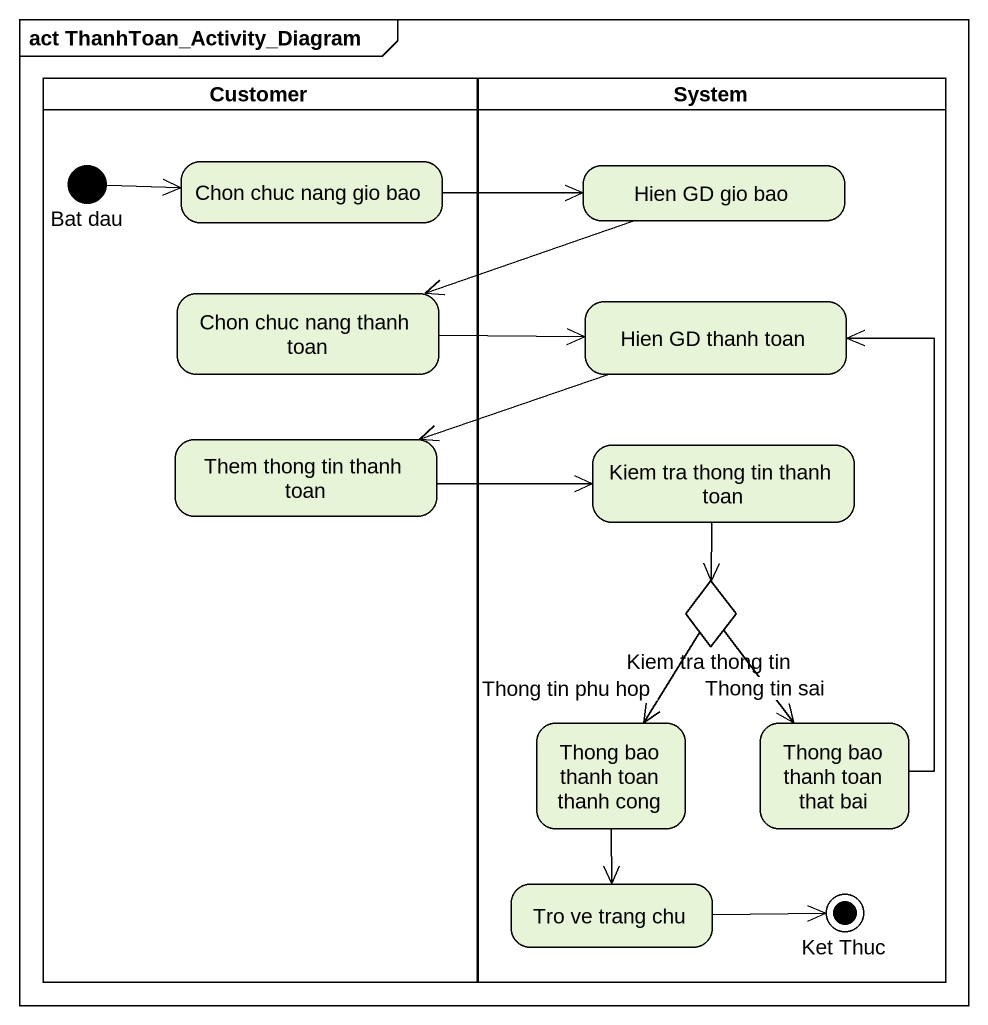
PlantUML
@startuml
mainframe act ThanhToan_Activity_Diagram
hide empty description
state Customer <<partition>> {
  state "Bat dau" as Bat_dau <<start>>
  state "Chon chuc nang gio bao" as Chon_chuc_nang_gio_bao
  state "Chon chuc nang thanh toan" as Chon_chuc_nang_thanh_toan
  state "Them thong tin thanh toan" as Them_thong_tin_thanh_toan
}
state System <<partition>> {
  state "Hien GD gio bao" as Hien_GD_gio_bao
  state "Hien GD thanh toan" as Hien_GD_thanh_toan
  state "Kiem tra thong tin thanh toan" as Kiem_tra_thong_tin_thanh
  state "Kiem tra thong tin" as Kiem_tra_thong_tin <<choice>>
  state "Thong bao thanh toan thanh cong" as Thong_bao_thanh_toan_thanh
  state "Thong bao thanh toan that bai" as Thong_bao_thanh_toan_that
  state "Tro ve trang chu" as Tro_ve_trang_chu
  state "Ket Thuc" as Ket_Thuc <<end>>
}
Bat_dau -right-> Chon_chuc_nang_gio_bao
Chon_chuc_nang_gio_bao -right-> Hien_GD_gio_bao
Hien_GD_gio_bao -left-> Chon_chuc_nang_thanh_toan
Chon_chuc_nang_thanh_toan -right-> Hien_GD_thanh_toan
Hien_GD_thanh_toan -left-> Them_thong_tin_thanh_toan
Them_thong_tin_thanh_toan -right-> Kiem_tra_thong_tin_thanh
Kiem_tra_thong_tin_thanh --> Kiem_tra_thong_tin
Kiem_tra_thong_tin --> Thong_bao_thanh_toan_thanh : Thong tin phu hop
Kiem_tra_thong_tin --> Thong_bao_thanh_toan_that : Thong tin sai
Thong_bao_thanh_toan_thanh --> Tro_ve_trang_chu
Thong_bao_thanh_toan_that -up-> Hien_GD_thanh_toan
Tro_ve_trang_chu -right-> Ket_Thuc
@enduml
